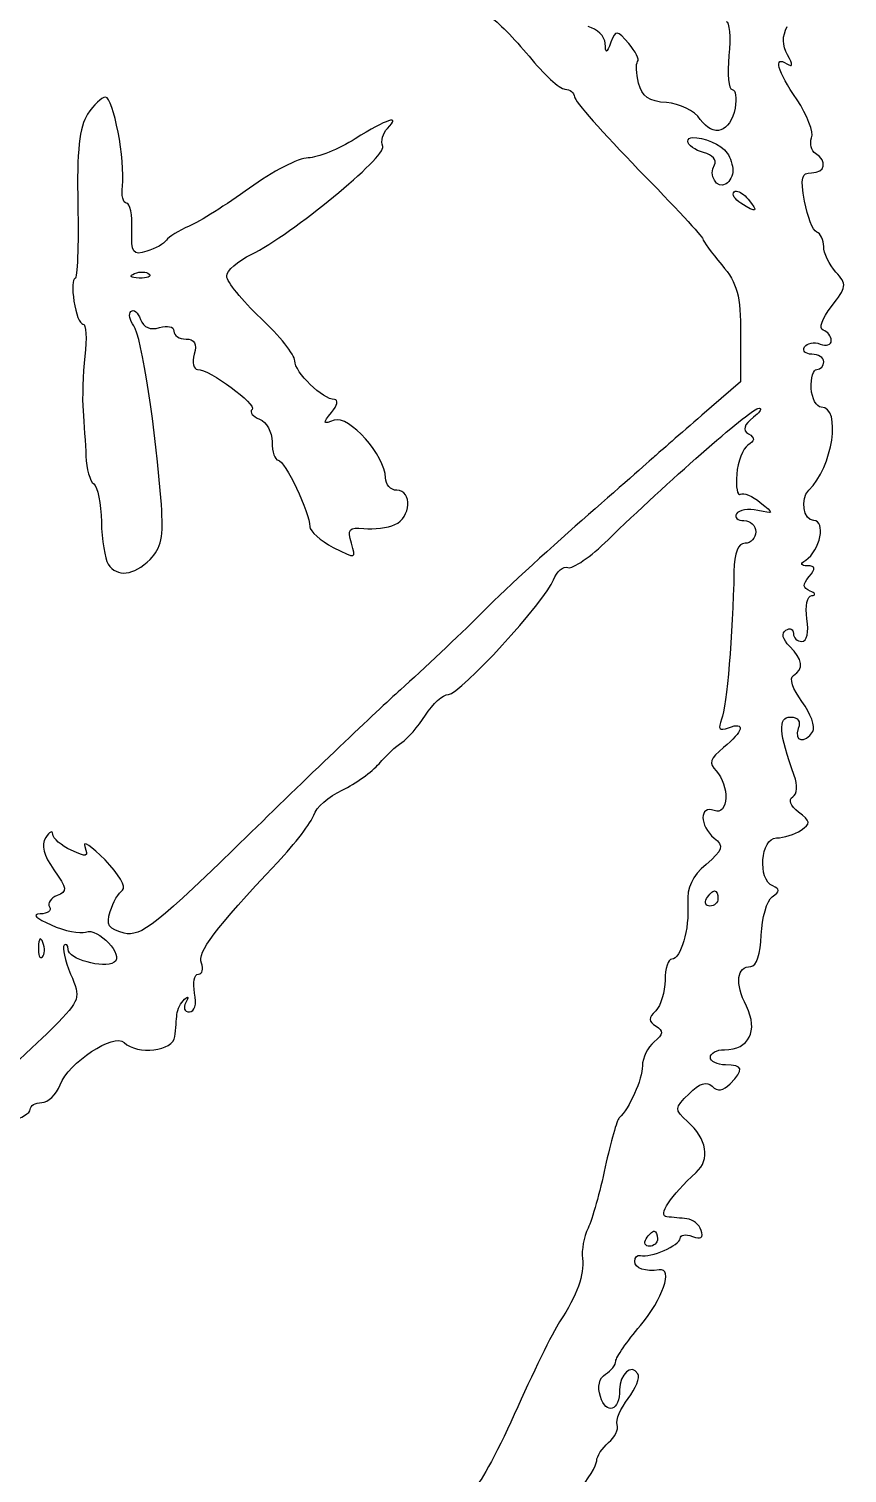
# Model space of a CAD drawing. Extents: x 1 to 209, y 3 to 284.
# Drawn here: x 168.79 to 185.12, y 170.78 to 199.59 of the extents above; entities that cross this region are included whole.
import ezdxf

# ---------------------------------------------------------------- set-up
doc = ezdxf.new("R2010")
doc.units = 0
doc.layers.add('Layer_1', color=7, linetype='CONTINUOUS')

msp = doc.modelspace()

# ---------------------------------------------------------------- linework, layer by layer
at = {"layer": 'Layer_1', "color": 7}
for points in [[(170.31615, 198.231042), (170.31615, 198.231042)], [(182.038845, 197.425165), (182.038845, 197.425165)], [(182.910869, 196.356908), (182.910869, 196.356908)], [(171.063598, 194.743503), (171.063598, 194.743503)], [(182.992449, 193.496103), (182.992449, 192.554627), (182.218542, 191.886003)], [(183.384912, 192.019395), (183.384912, 192.019395)], [(182.473202, 182.393524), (182.473202, 182.393524)], [(169.007014, 181.431103), (169.007014, 181.431103)], [(181.266592, 175.605859), (181.266592, 175.605859)]]:
    msp.add_lwpolyline(points, dxfattribs=at)
for points in [[(177.994028, 199.829565), (178.129938, 199.754528), (178.478677, 199.402292), (178.769035, 199.046842)], [(182.704161, 199.739717), (182.769216, 199.739717), (182.793727, 199.433938), (182.758732, 199.06062)], [(180.288187, 199.307014), (180.282345, 199.442517), (180.130405, 199.591889), (179.950841, 199.638845)], [(180.757822, 199.301502), (180.523972, 199.574606), (180.502701, 199.575974), (180.40394, 199.326307)], [(183.92731, 199.074401), (183.820122, 199.265936), (183.81866, 199.446333), (183.923452, 199.642153)], [(180.40394, 199.326307), (180.313511, 199.097707), (180.297303, 199.095124), (180.288187, 199.307014)], [(180.936415, 198.940455), (180.975116, 198.979159), (180.894744, 199.141587), (180.757822, 199.301502)], [(178.769035, 199.046842), (179.059394, 198.691383), (179.38192, 198.396497), (179.485617, 198.391445)], [(180.955707, 198.512714), (180.906245, 198.709163), (180.897725, 198.901754), (180.936415, 198.940455)], [(182.758732, 199.06062), (182.723739, 198.687302), (182.75241, 198.382076), (182.822675, 198.382076)], [(184.116926, 198.177022), (183.721392, 198.759872), (183.634084, 199.071951), (183.914632, 198.898562)], [(183.914632, 198.898562), (184.037938, 198.822348), (184.041344, 198.87065), (183.92731, 199.074401)], [(179.485617, 198.391445), (179.589317, 198.386394), (179.674131, 198.317839), (179.674131, 198.239311)], [(181.511332, 198.122451), (181.161591, 198.147399), (181.023235, 198.244484), (180.955707, 198.512714)], [(182.822675, 198.382076), (182.892937, 198.382076), (182.91913, 198.216792), (182.88055, 198.014964)], [(170.31615, 198.231042), (170.240184, 198.231042), (170.07862, 198.078704), (169.956757, 197.892045)], [(170.653493, 196.458884), (170.714735, 196.967869), (170.474126, 198.231042), (170.31615, 198.231042)], [(179.674131, 198.239311), (179.674131, 198.160785), (180.251103, 197.506414), (180.956258, 196.785203)], [(182.187122, 197.789519), (182.067705, 197.960012), (181.776158, 198.103542), (181.511332, 198.122451)], [(182.88055, 198.014964), (182.787414, 197.52775), (182.447734, 197.41744), (182.187122, 197.789519)], [(184.408521, 197.417449), (184.45309, 197.533592), (184.321758, 197.875188), (184.116926, 198.177022)], [(169.956757, 197.892045), (169.794137, 197.642958), (169.743261, 197.161323), (169.764936, 196.081855)], [(175.945159, 197.609269), (176.231352, 197.895465), (175.927241, 197.797622), (175.299686, 197.401464)], [(175.299686, 197.401464), (174.971146, 197.194067), (174.548173, 197.022549), (174.359866, 197.020574)], [(175.848699, 197.25043), (175.808632, 197.354843), (175.852085, 197.516204), (175.945159, 197.609269)], [(181.936319, 197.354059), (181.936319, 197.399367), (181.976446, 197.421211), (182.038845, 197.425165)], [(182.038845, 197.425165), (182.226046, 197.437018), (182.614635, 197.286402), (182.726211, 197.117034)], [(184.488447, 197.106564), (184.399812, 197.161329), (184.363953, 197.301303), (184.408521, 197.417449)], [(173.226016, 195.095731), (174.033778, 195.488911), (175.927599, 197.044819), (175.848699, 197.25043)], [(182.253269, 197.127508), (182.079003, 197.173081), (181.936319, 197.275183), (181.936319, 197.354059)], [(182.470448, 196.883871), (182.525233, 196.972517), (182.427736, 197.081884), (182.253269, 197.127508)], [(182.726211, 197.117034), (182.78716, 197.024516), (182.838082, 196.868021), (182.83921, 196.769218)], [(184.406314, 196.722917), (184.681498, 196.722917), (184.731536, 196.956323), (184.488447, 197.106564)], [(174.359866, 197.020574), (174.171559, 197.018598), (173.644258, 196.746832), (173.187981, 196.416993)], [(182.700854, 196.502981), (182.516763, 196.389206), (182.34264, 196.677072), (182.470448, 196.883871)], [(180.956258, 196.785203), (181.661412, 196.063993), (182.238385, 195.442477), (182.238385, 195.403858)], [(182.83921, 196.769218), (182.840622, 196.670415), (182.778081, 196.55071), (182.700854, 196.502981)], [(184.26796, 196.157369), (184.182179, 196.620323), (184.207393, 196.722917), (184.406314, 196.722917)], [(170.736728, 196.119336), (170.66838, 196.119336), (170.631028, 196.272225), (170.653493, 196.458884)], [(173.187981, 196.416993), (172.731707, 196.087155), (172.19039, 195.745468), (171.984678, 195.657418)], [(182.996857, 196.113825), (182.874824, 196.191001), (182.814364, 196.292929), (182.862361, 196.340923)], [(182.862361, 196.340923), (182.874356, 196.352918), (182.890747, 196.358181), (182.910869, 196.356908)], [(182.910869, 196.356908), (182.971223, 196.353186), (183.061463, 196.293544), (183.140175, 196.198711)], [(169.764936, 196.081855), (169.781192, 195.272932), (169.754917, 194.611147), (169.707058, 194.611211)], [(170.843662, 195.589619), (170.853343, 195.881104), (170.805083, 196.119336), (170.736728, 196.119336)], [(183.140175, 196.198711), (183.357766, 195.936527), (183.316172, 195.911883), (182.996857, 196.113825)], [(184.511047, 195.541661), (184.435022, 195.569319), (184.325604, 195.84627), (184.26796, 196.157369)], [(171.139666, 195.157464), (170.860909, 195.070593), (170.828056, 195.118833), (170.843662, 195.589619)], [(171.532132, 195.376299), (171.488964, 195.309711), (171.312261, 195.211253), (171.139666, 195.157464)], [(171.984678, 195.657418), (171.77897, 195.56937), (171.575301, 195.442886), (171.532132, 195.376299)], [(182.238385, 195.403858), (182.238385, 195.365236), (182.40802, 195.131643), (182.615417, 194.885165)], [(184.649401, 195.251723), (184.649401, 195.383456), (184.587075, 195.514004), (184.511047, 195.541661)], [(172.735435, 194.66027), (172.735435, 194.768556), (172.956398, 194.964489), (173.226016, 195.095731)], [(184.892487, 194.743503), (184.758846, 194.891173), (184.649401, 195.11999), (184.649401, 195.251723)], [(182.615417, 194.885165), (182.929474, 194.511929), (182.992449, 194.279945), (182.992449, 193.496103)], [(169.707058, 194.611211), (169.659221, 194.611279), (169.650142, 194.40754), (169.686661, 194.158662)], [(170.988632, 194.622785), (170.812914, 194.630039), (170.776804, 194.666138), (170.897132, 194.714287)], [(170.897132, 194.714287), (170.951573, 194.736075), (171.011198, 194.745662), (171.063598, 194.743503)], [(171.18652, 194.70216), (171.236643, 194.652041), (171.147636, 194.616238), (170.988632, 194.622785)], [(171.063598, 194.743503), (171.115998, 194.741245), (171.161459, 194.727219), (171.18652, 194.70216)], [(173.414532, 193.824627), (173.041214, 194.175932), (172.735435, 194.551984), (172.735435, 194.66027)], [(184.806497, 194.056687), (185.110789, 194.443532), (185.117068, 194.495342), (184.892487, 194.743503)], [(169.686661, 194.158662), (169.723187, 193.909785), (169.804374, 193.706116), (169.866908, 193.706116)], [(170.880594, 193.671939), (170.798806, 193.777643), (170.773573, 193.906119), (170.824923, 193.957469)], [(170.824923, 193.957469), (170.87627, 194.008817), (170.961832, 193.937516), (171.01509, 193.798719)], [(184.638927, 193.584298), (184.545204, 193.615537), (184.615616, 193.814035), (184.806497, 194.056687)], [(169.866908, 193.706116), (169.929446, 193.706116), (169.946856, 193.417629), (169.906047, 193.065051)], [(171.430707, 190.103372), (171.327318, 191.562114), (171.032537, 193.475563), (170.880594, 193.671939)], [(171.01509, 193.798719), (171.078398, 193.633639), (171.21043, 193.577217), (171.39598, 193.636111)], [(171.39598, 193.636111), (171.552836, 193.685892), (171.679856, 193.65454), (171.679856, 193.565556)], [(174.093076, 192.973549), (174.093076, 193.090316), (173.78785, 193.473323), (173.414532, 193.824627)], [(171.679856, 193.565556), (171.679856, 193.477003), (171.789378, 193.404601), (171.923493, 193.404601)], [(171.923493, 193.404601), (172.093077, 193.404601), (172.143172, 193.312334), (172.088308, 193.102536)], [(184.578845, 193.306484), (184.700627, 193.259751), (184.800435, 193.291018), (184.800435, 193.375936)], [(184.800435, 193.375936), (184.800435, 193.46086), (184.727839, 193.554659), (184.638927, 193.584298)], [(172.088308, 193.102536), (172.044919, 192.936612), (172.074846, 192.801021), (172.154452, 192.801021)], [(184.414583, 193.103086), (184.285261, 193.103086), (184.219477, 193.16817), (184.268511, 193.247505)], [(184.268511, 193.247505), (184.317541, 193.326852), (184.457063, 193.353214), (184.578845, 193.306484)], [(184.649401, 192.952052), (184.649401, 193.035012), (184.54392, 193.103086), (184.414583, 193.103086)], [(169.906047, 193.065051), (169.865235, 192.712474), (169.848468, 192.220318), (169.868562, 191.97144)], [(172.154452, 192.801021), (172.396785, 192.801021), (173.343773, 192.102428), (173.240898, 191.999552)], [(174.889033, 192.197991), (174.652404, 192.197991), (174.093076, 192.742898), (174.093076, 192.973549)], [(184.401353, 192.42454), (184.389387, 192.63188), (184.44017, 192.801572), (184.514355, 192.801572)], [(184.514355, 192.801572), (184.588537, 192.801572), (184.649401, 192.869093), (184.649401, 192.952052)], [(184.601996, 192.047508), (184.503805, 192.047564), (184.413325, 192.217199), (184.401353, 192.42454)], [(169.868562, 191.97144), (169.888656, 191.722563), (169.914333, 191.315223), (169.92534, 191.066345)], [(173.240898, 191.999552), (173.187984, 191.946639), (173.256166, 191.860589), (173.392482, 191.808282)], [(174.881867, 191.786232), (174.653789, 191.700781), (174.646821, 191.720779), (174.827847, 191.943328)], [(174.827847, 191.943328), (174.941707, 192.083299), (174.969458, 192.197991), (174.889033, 192.197991)], [(180.345512, 189.40002), (181.508874, 190.535228), (183.148134, 191.971367), (183.334753, 192.018845)], [(183.384912, 192.019395), (183.409833, 192.002603), (183.35971, 191.935928), (183.247109, 191.84466)], [(183.334753, 192.018845), (183.360266, 192.025336), (183.376607, 192.024983), (183.384912, 192.019395)], [(184.351193, 190.387798), (184.828936, 190.844448), (185.010775, 192.047225), (184.601996, 192.047508)], [(173.392482, 191.808282), (173.528795, 191.755972), (173.64053, 191.550399), (173.64053, 191.351875)], [(175.903269, 190.6375), (175.903269, 191.075139), (175.173677, 191.895562), (174.881867, 191.786232)], [(182.218542, 191.886003), (181.79288, 191.518191), (181.368799, 191.148223), (181.275965, 191.063591)], [(183.247109, 191.84466), (183.05395, 191.688115), (183.02559, 191.591434), (183.150095, 191.514483)], [(173.64053, 191.351875), (173.64053, 191.153351), (173.695354, 190.990828), (173.762348, 190.990828)], [(183.150095, 191.514483), (183.282164, 191.432856), (183.279071, 191.376792), (183.137968, 191.289589)], [(169.92534, 191.066345), (169.936318, 190.817467), (170.006368, 190.569386), (170.081332, 190.515131)], [(181.275965, 191.063591), (181.18313, 190.978961), (180.529769, 190.405313), (179.824614, 189.788629)], [(183.137968, 191.289589), (183.034579, 191.225693), (182.933803, 190.963958), (182.913624, 190.707505)], [(173.762348, 190.990828), (173.894894, 190.990828), (174.394591, 189.940942), (174.394591, 189.6624)], [(170.081332, 190.515131), (170.156299, 190.460877), (170.224803, 190.121612), (170.233467, 189.761067)], [(176.129267, 190.387798), (176.00483, 190.387798), (175.903269, 190.500151), (175.903269, 190.6375)], [(182.913624, 190.707505), (182.893445, 190.451056), (182.926493, 190.271825), (182.987487, 190.309527)], [(176.091785, 189.702639), (176.413981, 189.841769), (176.443807, 190.387798), (176.129267, 190.387798)], [(182.987487, 190.309527), (183.048489, 190.347229), (183.227512, 190.273205), (183.384912, 190.145265)], [(184.450411, 189.784771), (184.245806, 189.784771), (184.174294, 190.21871), (184.351193, 190.387798)], [(171.206914, 189.009761), (171.429982, 189.232716), (171.476297, 189.460114), (171.430707, 190.103372)], [(182.908112, 189.920921), (182.861653, 189.845748), (182.929251, 189.784218), (183.058593, 189.784218)], [(183.331996, 189.985411), (183.145419, 190.025261), (182.954569, 189.996079), (182.908112, 189.920921)], [(183.384912, 190.145265), (183.661022, 189.920839), (183.659283, 189.915511), (183.331996, 189.985411)], [(170.233467, 189.761067), (170.242131, 189.400523), (170.303735, 189.020858), (170.37017, 188.917158)], [(174.394591, 189.6624), (174.394591, 189.567968), (174.604545, 189.382116), (174.860921, 189.24954)], [(175.223619, 189.333876), (175.136356, 189.608828), (175.174997, 189.65347), (175.473871, 189.623814)], [(175.473871, 189.623814), (175.668328, 189.60451), (175.946604, 189.639957), (176.091785, 189.702639)], [(179.824614, 189.788629), (179.119459, 189.171948), (178.202841, 188.324867), (177.787323, 187.90623)], [(183.058593, 189.784218), (183.187927, 189.784218), (183.293964, 189.68266), (183.293964, 189.55822)], [(184.290008, 188.994879), (184.579158, 189.185365), (184.70087, 189.784771), (184.450411, 189.784771)], [(174.860921, 189.24954), (175.31706, 189.013658), (175.324635, 189.015603), (175.223619, 189.333876)], [(179.5457, 188.846602), (179.641243, 188.814756), (180.001184, 189.064021), (180.345512, 189.40002)], [(183.082297, 189.331672), (182.94017, 189.331672), (182.866645, 189.145772), (182.859053, 188.766124)], [(183.293964, 189.55822), (183.293964, 189.433783), (183.198762, 189.331672), (183.082297, 189.331672)], [(170.37017, 188.917158), (170.543274, 188.646961), (170.88135, 188.684198), (171.206914, 189.009761)], [(179.259066, 188.604619), (179.321181, 188.769581), (179.450153, 188.878451), (179.5457, 188.846602)], [(182.859053, 188.766124), (182.833907, 187.507029), (182.714135, 186.07347), (182.613213, 185.823187)], [(184.328593, 188.88188), (184.188142, 188.883574), (184.17588, 188.919692), (184.290008, 188.994879)], [(184.360013, 188.668007), (184.49616, 188.832051), (184.489098, 188.880187), (184.328593, 188.88188)], [(177.159488, 186.315422), (177.390829, 186.315422), (179.097892, 188.176581), (179.259066, 188.604619)], [(184.379306, 188.378068), (184.22968, 188.438103), (184.225178, 188.505528), (184.360013, 188.668007)], [(184.315916, 187.823547), (184.277745, 188.083617), (184.318456, 188.281362), (184.411826, 188.28822)], [(184.411826, 188.28822), (184.501158, 188.294768), (184.486468, 188.335072), (184.379306, 188.378068)], [(177.787323, 187.90623), (177.371798, 187.487592), (176.659232, 186.812968), (176.203681, 186.407474)], [(183.969753, 187.275638), (183.828772, 187.416622), (183.800011, 187.538759), (183.894236, 187.596996)], [(183.894236, 187.596996), (183.977833, 187.648659), (184.046371, 187.618699), (184.046371, 187.530851)], [(184.21394, 187.371548), (184.314637, 187.371548), (184.355782, 187.551922), (184.315916, 187.823547)], [(184.046371, 187.530851), (184.046371, 187.442998), (184.121566, 187.371548), (184.21394, 187.371548)], [(184.047474, 186.693555), (184.258421, 186.823927), (184.233512, 187.011881), (183.969753, 187.275638)], [(184.216147, 186.171003), (184.028128, 186.425297), (183.959142, 186.638961), (184.047474, 186.693555)], [(176.203681, 186.407474), (175.748129, 186.001975), (174.406701, 184.722283), (173.222708, 183.563755)], [(176.701981, 185.900355), (176.847079, 186.128495), (177.053028, 186.315422), (177.159488, 186.315422)], [(184.432222, 185.575689), (184.488368, 185.666534), (184.391057, 185.934425), (184.216147, 186.171003)], [(176.230689, 185.356307), (176.344715, 185.427314), (176.556879, 185.672218), (176.701981, 185.900355)], [(182.613213, 185.823187), (182.53123, 185.619874), (182.563366, 185.579285), (182.749362, 185.650656)], [(182.749362, 185.650656), (183.098674, 185.7847), (183.048458, 185.579892), (182.652899, 185.256535)], [(184.062356, 184.699257), (183.754895, 185.534341), (183.732943, 185.862873), (183.984084, 185.862873)], [(183.984084, 185.862873), (184.139987, 185.862873), (184.197523, 185.780825), (184.142284, 185.636875)], [(184.142284, 185.636875), (184.04264, 185.377205), (184.278753, 185.327368), (184.432222, 185.575689)], [(175.774835, 184.932973), (175.911679, 185.094943), (176.116663, 185.285299), (176.230689, 185.356307)], [(182.652899, 185.256535), (182.380659, 185.033986), (182.350624, 184.941237), (182.501867, 184.787451)], [(175.041168, 184.406564), (175.307738, 184.534171), (175.637992, 184.771006), (175.774835, 184.932973)], [(182.501867, 184.787451), (182.77853, 184.506146), (182.749261, 183.888796), (182.464383, 183.998112)], [(184.031489, 184.269861), (184.124052, 184.327068), (184.136228, 184.498611), (184.062356, 184.699257)], [(174.472312, 183.908814), (174.518687, 184.054932), (174.7746, 184.278951), (175.041168, 184.406564)], [(184.15, 183.966142), (183.985577, 184.091968), (183.938675, 184.212499), (184.031489, 184.269861)], [(173.750221, 182.964583), (174.10095, 183.337859), (174.425935, 183.762694), (174.472312, 183.908814)], [(182.464383, 183.998112), (182.165704, 184.112776), (182.166412, 183.696738), (182.465486, 183.448549)], [(184.196855, 183.605645), (184.393998, 183.737559), (184.387863, 183.784114), (184.15, 183.966142)], [(169.264982, 183.524619), (169.263006, 183.607576), (169.199701, 183.577779), (169.123871, 183.457922)], [(173.222708, 183.563755), (171.324753, 181.706612), (171.024773, 181.468865), (170.68767, 181.553472)], [(183.706824, 183.451857), (183.852004, 183.453268), (184.072417, 183.522381), (184.196855, 183.605645)], [(169.123871, 183.457922), (169.02997, 183.309504), (169.082088, 183.104348), (169.287582, 182.815756)], [(169.632091, 183.205466), (169.432176, 183.298133), (169.266957, 183.44166), (169.264982, 183.524619)], [(169.902739, 183.278776), (169.982092, 183.071983), (169.942772, 183.061453), (169.632091, 183.205466)], [(170.30678, 183.012539), (170.033572, 183.292032), (169.851677, 183.411838), (169.902739, 183.278776)], [(182.465486, 183.448549), (182.663682, 183.284059), (182.642826, 183.216777), (182.301224, 182.923243)], [(183.631307, 182.493295), (183.327009, 182.616767), (183.392597, 183.449035), (183.706824, 183.451857)], [(170.658454, 182.411162), (170.738145, 182.462428), (170.579988, 182.733051), (170.30678, 183.012539)], [(169.287582, 182.815756), (169.551751, 182.444767), (169.559879, 182.38079), (169.353176, 182.301471)], [(172.231073, 180.9543), (172.147656, 181.171679), (172.483275, 181.616205), (173.750221, 182.964583)], [(182.301224, 182.923243), (182.027299, 182.68787), (181.917808, 182.455923), (181.937423, 182.15099)], [(170.409306, 181.983971), (170.466679, 182.167867), (170.578766, 182.359897), (170.658454, 182.411162)], [(183.624141, 182.278871), (183.778598, 182.387735), (183.78021, 182.432874), (183.631307, 182.493295)], [(169.353176, 182.301471), (169.223332, 182.251642), (169.154591, 182.15029), (169.200491, 182.076024)], [(181.937423, 182.15099), (181.971134, 181.626706), (181.801426, 181.035882), (181.617166, 181.035882)], [(182.380049, 182.092009), (182.292199, 182.092009), (182.26208, 182.159533), (182.313351, 182.242492)], [(182.313351, 182.242492), (182.364623, 182.325452), (182.436618, 182.393524), (182.473202, 182.393524)], [(182.5399, 182.242492), (182.5399, 182.159533), (182.467905, 182.092009), (182.380049, 182.092009)], [(182.473202, 182.393524), (182.509787, 182.393524), (182.5399, 182.325452), (182.5399, 182.242492)], [(183.403655, 181.513233), (183.417427, 181.858529), (183.516583, 182.203052), (183.624141, 182.278871)], [(169.011425, 181.934912), (168.84455, 181.9313), (168.930182, 181.846097), (169.231908, 181.71498)], [(169.200491, 182.076024), (169.246389, 182.001757), (169.161497, 181.938158), (169.011425, 181.934912)], [(170.68767, 181.553472), (170.375433, 181.63184), (170.324117, 181.710932), (170.409306, 181.983971)], [(169.231908, 181.71498), (169.503276, 181.597073), (169.812634, 181.533835), (169.919825, 181.574969)], [(169.919825, 181.574969), (170.167927, 181.670174), (170.703257, 181.102772), (170.489784, 180.970839)], [(168.976698, 181.274558), (168.97015, 181.115551), (169.005953, 181.026552), (169.056073, 181.076672)], [(169.007014, 181.431103), (168.991153, 181.415243), (168.980316, 181.362413), (168.976698, 181.274558)], [(169.067647, 181.36606), (169.043573, 181.426221), (169.022869, 181.446962), (169.007014, 181.431103)], [(169.056073, 181.076672), (169.106198, 181.126795), (169.111222, 181.257176), (169.067647, 181.36606)], [(169.49043, 181.310386), (169.447678, 181.267635), (169.506319, 181.008924), (169.621067, 180.736021)], [(169.568151, 181.228256), (169.568151, 181.316044), (169.533183, 181.35314), (169.49043, 181.310386)], [(183.19695, 180.885399), (183.305467, 180.885399), (183.388697, 181.138143), (183.403655, 181.513233)], [(170.489784, 180.970839), (170.274448, 180.837754), (169.568151, 181.035044), (169.568151, 181.228256)], [(181.617166, 181.035882), (181.543881, 181.035882), (181.48377, 180.845935), (181.48377, 180.61365)], [(169.621067, 180.736021), (169.823855, 180.253732), (169.814683, 180.224259), (169.284275, 179.681546)], [(172.094923, 180.357335), (172.055276, 180.564735), (172.088996, 180.734367), (172.169336, 180.734367)], [(172.169336, 180.734367), (172.249668, 180.734367), (172.277495, 180.833323), (172.231073, 180.9543)], [(183.106548, 180.094406), (182.874404, 180.559754), (182.911702, 180.885399), (183.19695, 180.885399)], [(181.48377, 180.61365), (181.48377, 180.381361), (181.399908, 180.107013), (181.296908, 180.004007)], [(171.742145, 179.931798), (171.751317, 180.029644), (171.819818, 180.165238), (171.89428, 180.233313)], [(171.921289, 180.168819), (171.860608, 180.063376), (171.891023, 179.980303), (171.99019, 179.980303)], [(171.89428, 180.233313), (171.971629, 180.304038), (171.98329, 180.276558), (171.921289, 180.168819)], [(171.99019, 179.980303), (172.097965, 179.980303), (172.138752, 180.128072), (172.094923, 180.357335)], [(171.702456, 179.489722), (171.715072, 179.6349), (171.733001, 179.833954), (171.742145, 179.931798)], [(181.296908, 180.004007), (181.147754, 179.854853), (181.149236, 179.792123), (181.304077, 179.696427)], [(182.669987, 179.226242), (183.160814, 179.226242), (183.350947, 179.604505), (183.106548, 180.094406)], [(169.284275, 179.681546), (168.98414, 179.374449), (168.059489, 178.527378), (167.229897, 177.798593)], [(169.408297, 178.524545), (169.577608, 178.969849), (170.489908, 179.57118), (170.690977, 179.370108)], [(181.304077, 179.696427), (181.458322, 179.601098), (181.450099, 179.536455), (181.264938, 179.382785)], [(170.690977, 179.370108), (170.948364, 179.112724), (171.677141, 179.19887), (171.702456, 179.489722)], [(181.264938, 179.382785), (181.136572, 179.276252), (181.031775, 179.060665), (181.031775, 178.903781)], [(182.387215, 179.075208), (182.387215, 179.158168), (182.514226, 179.226242), (182.669987, 179.226242)], [(182.68873, 178.924727), (182.522811, 178.924727), (182.387215, 178.992249), (182.387215, 179.075208)], [(181.031775, 178.903781), (181.031775, 178.639663), (180.766209, 178.04392), (180.570409, 177.868598)], [(182.78464, 178.546592), (183.067204, 178.829159), (183.042941, 178.924727), (182.68873, 178.924727)], [(169.043945, 178.170113), (169.170437, 178.170113), (169.334228, 178.329589), (169.408297, 178.524545)], [(181.961674, 178.348706), (182.171662, 178.558694), (182.314754, 178.604721), (182.422492, 178.496983)], [(182.422492, 178.496983), (182.530234, 178.389242), (182.642722, 178.404674), (182.78464, 178.546592)], [(168.813536, 178.035617), (168.813536, 178.109582), (168.917453, 178.170113), (169.043945, 178.170113)], [(181.931908, 177.795839), (181.667147, 178.035445), (181.667844, 178.054876), (181.961674, 178.348706)], [(168.436507, 177.806312), (168.643904, 177.858365), (168.813536, 177.96165), (168.813536, 178.035617)], [(180.570409, 177.868598), (180.524082, 177.827117), (180.397932, 177.385741), (180.290391, 176.887986)], [(182.104439, 176.776641), (182.39015, 177.035504), (182.321101, 177.443625), (181.931908, 177.795839)], [(180.290391, 176.887986), (180.182853, 176.390228), (180.028037, 175.840657), (179.946433, 175.666492)], [(181.521255, 175.890285), (181.32841, 175.908235), (181.597495, 176.317338), (182.104439, 176.776641)], [(181.921438, 175.852803), (181.804141, 175.863979), (181.624139, 175.880715), (181.521255, 175.890285)], [(182.205864, 175.61964), (182.166664, 175.736559), (182.038735, 175.841627), (181.921438, 175.852803)], [(179.946433, 175.666492), (179.864828, 175.492335), (179.814468, 175.220586), (179.834534, 175.062911)], [(181.106741, 175.454825), (181.158015, 175.53779), (181.23001, 175.605859), (181.266592, 175.605859)], [(181.266592, 175.605859), (181.303176, 175.605859), (181.33329, 175.537784), (181.33329, 175.454825)], [(181.783632, 175.46089), (181.783632, 175.535656), (181.894819, 175.553775), (182.030576, 175.50168)], [(182.030576, 175.50168), (182.200406, 175.436512), (182.254903, 175.473387), (182.205864, 175.61964)], [(180.991535, 175.123547), (181.193951, 175.070077), (181.783632, 175.32128), (181.783632, 175.46089)], [(181.173436, 175.304344), (181.085586, 175.304344), (181.05547, 175.371871), (181.106741, 175.454825)], [(181.33329, 175.454825), (181.33329, 175.371869), (181.261295, 175.304344), (181.173436, 175.304344)], [(179.834534, 175.062911), (179.876354, 174.734571), (179.733013, 174.336855), (179.377027, 173.795669)], [(180.878536, 175.002829), (180.878536, 175.085788), (180.929317, 175.139972), (180.991535, 175.123547)], [(181.368567, 174.834159), (181.09204, 174.790496), (180.878536, 174.864007), (180.878536, 175.002829)], [(180.991535, 173.723459), (181.436018, 174.243824), (181.651566, 174.878843), (181.368567, 174.834159)], [(179.377027, 173.795669), (179.240601, 173.588272), (178.834088, 172.756848), (178.474136, 171.947994)], [(180.501507, 173.014596), (180.501507, 173.08866), (180.721917, 173.407816), (180.991535, 173.723459)], [(180.297006, 172.75332), (180.409582, 172.8229), (180.501507, 172.940533), (180.501507, 173.014596)], [(180.941376, 172.760486), (180.813543, 172.967327), (180.577022, 172.758231), (180.577022, 172.438575)], [(180.194481, 172.304632), (180.129807, 172.508397), (180.167754, 172.67344), (180.297006, 172.75332)], [(180.748452, 172.267701), (180.900852, 172.46411), (180.98746, 172.685923), (180.941376, 172.760486)], [(180.577022, 172.438575), (180.577022, 172.02217), (180.313398, 171.929957), (180.194481, 172.304632)], [(180.529066, 171.744596), (180.497212, 171.835844), (180.596052, 172.071291), (180.748452, 172.267701)], [(178.474136, 171.947994), (178.114187, 171.139139), (177.744955, 170.475482), (177.653377, 170.472942)], [(180.355435, 171.386857), (180.482638, 171.492425), (180.560921, 171.653348), (180.529066, 171.744596)], [(180.118964, 171.024709), (180.121955, 171.118252), (180.228234, 171.281289), (180.355435, 171.386857)], [(179.742482, 170.402387), (179.946486, 170.651264), (180.115972, 170.93117), (180.118964, 171.024709)]]:
    msp.add_open_spline(points, degree=3, dxfattribs=at)

doc.saveas('drawing.dxf')
